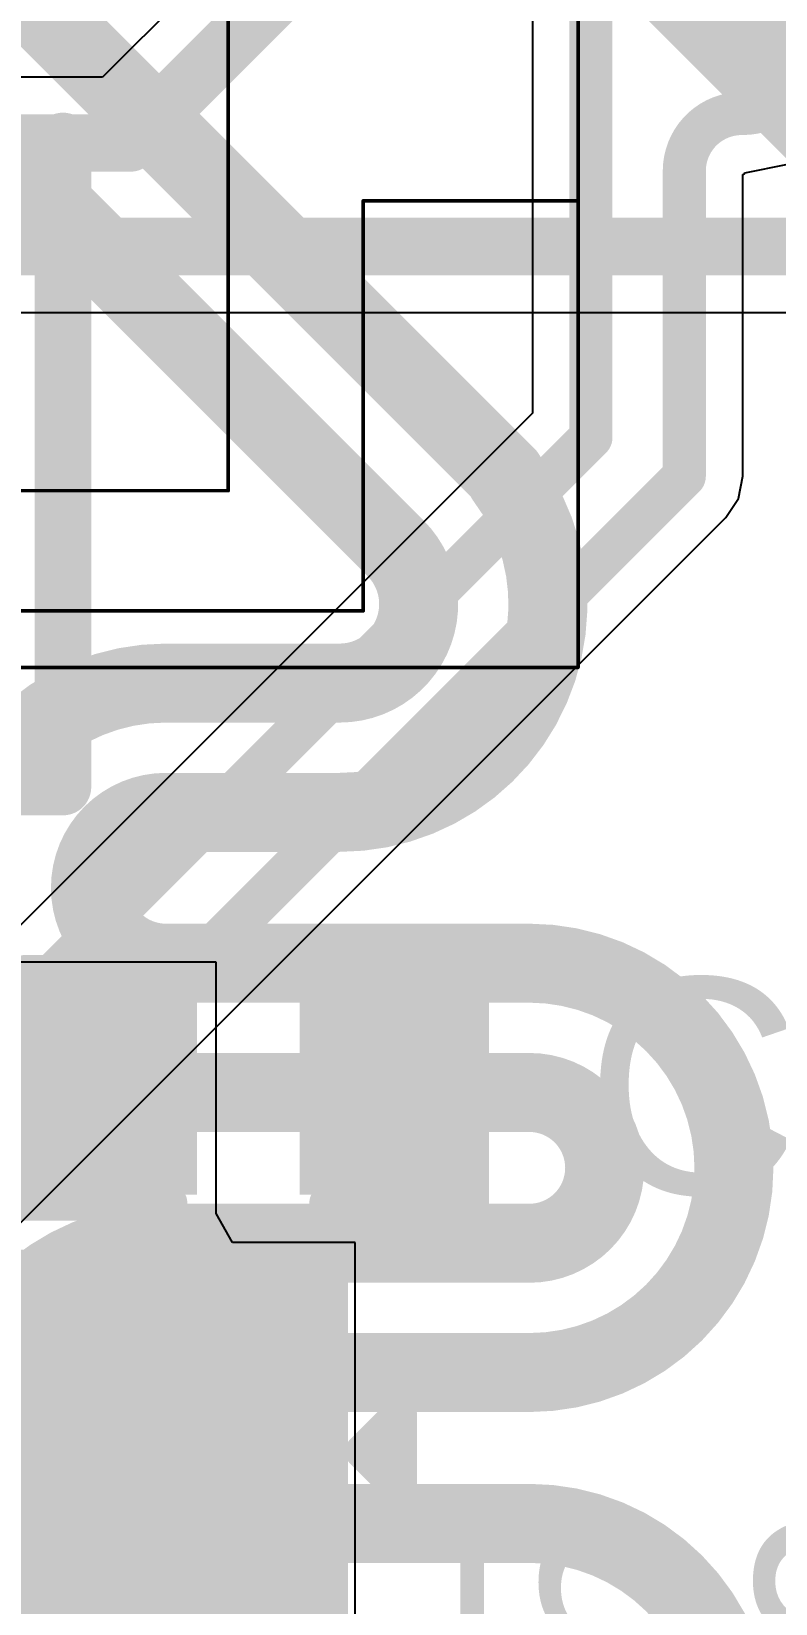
# Model space of a CAD drawing. Header units: inches. Extents: x -11 to 5433, y -4 to 5447.
# Drawn here: x 25.2 to 27.83, y 22.98 to 28.54 of the extents above; entities that cross this region are included whole.
import ezdxf

# ---------------------------------------------------------------- set-up
doc = ezdxf.new("R2010")
doc.units = ezdxf.units.IN
for name, color, linetype in [('Bottom Layer', 5, 'Continuous'), ('Ground', 16, 'Continuous'), ('Mechanical 4', 56, 'Continuous'), ('Top Layer', 1, 'Continuous'), ('Top Overlay', 2, 'Continuous'), ('Top Paste', 8, 'Continuous'), ('Top Solder', 216, 'Continuous')]:
    doc.layers.add(name, color=color, linetype=linetype)
doc.styles.add('Arial', font='', dxfattribs={"height": 0.2})
doc.styles.get('Arial').set_extended_font_data('Arial')

# ---------------------------------------------------------------- blocks, each defined once
blk = doc.blocks.new('SMD3225_4P_51')
at = {"layer": 'Top Layer'}
for points in [[(-1.80000021, 1.45000091), (-0.4000004699999999, 1.45000091), (-0.4000004699999999, 0.25000077), (-1.80000021, 0.25000077)], [(0.4000004699999999, 1.45000091), (1.80000021, 1.45000091), (1.80000021, 0.25000077), (0.4000004699999999, 0.25000077)], [(-1.80000021, -0.24999823), (-0.4000004699999999, -0.24999823), (-0.4000004699999999, -1.44999837), (-1.80000021, -1.44999837)], [(0.4000004699999999, -0.24999823), (1.80000021, -0.24999823), (1.80000021, -1.44999837), (0.4000004699999999, -1.44999837)]]:
    blk.add_hatch(color=1, dxfattribs=at).paths.add_polyline_path(points)
at = {"layer": 'Top Paste'}
for points in [[(-1.80000021, 1.45000091), (-0.4000004699999999, 1.45000091), (-0.4000004699999999, 0.25000077), (-1.80000021, 0.25000077)], [(0.4000004699999999, 1.45000091), (1.80000021, 1.45000091), (1.80000021, 0.25000077), (0.4000004699999999, 0.25000077)], [(-1.80000021, -0.24999823), (-0.4000004699999999, -0.24999823), (-0.4000004699999999, -1.44999837), (-1.80000021, -1.44999837)], [(0.4000004699999999, -0.24999823), (1.80000021, -0.24999823), (1.80000021, -1.44999837), (0.4000004699999999, -1.44999837)]]:
    blk.add_hatch(color=8, dxfattribs=at).paths.add_polyline_path(points)
at = {"layer": 'Top Solder'}
for points in [[(-1.90160021, 1.55160091), (-0.29840047, 1.55160091), (-0.29840047, 0.14840077), (-1.90160021, 0.14840077)], [(0.29840047, 1.55160091), (1.90160021, 1.55160091), (1.90160021, 0.14840077), (0.29840047, 0.14840077)], [(-1.90160021, -0.14839823), (-0.29840047, -0.14839823), (-0.29840047, -1.55159837), (-1.90160021, -1.55159837)], [(0.29840047, -0.14839823), (1.90160021, -0.14839823), (1.90160021, -1.55159837), (0.29840047, -1.55159837)]]:
    blk.add_hatch(color=216, dxfattribs=at).paths.add_polyline_path(points)
at = {"layer": 'Top Overlay'}
for points in [[(0.1778, 1.2954, 0.127, 0.127, 0), (-0.2032, 1.2954, 0.127, 0.127, 0)], [(-1.651, 0.0762, 0.127, 0.127, 0), (-1.651, -0.1016, 0.127, 0.127, 0)], [(1.651, 0.0762, 0.127, 0.127, 0), (1.651, -0.1016, 0.127, 0.127, 0)], [(-2.0828, -0.7111999999999999, 0.127, 0.127, 0), (-2.0828, -0.9652, 0.127, 0.127, 0)], [(-1.9558, -0.8382, 0.127, 0.127, 0), (-2.0828, -0.7111999999999999, 0.127, 0.127, 0)], [(-1.9558, -0.8382, 0.127, 0.127, 0), (-2.0828, -0.9652, 0.127, 0.127, 0)], [(0.1778, -1.29539746, 0.127, 0.127, 0), (-0.2032, -1.29539746, 0.127, 0.127, 0)]]:
    blk.add_lwpolyline(points, format="xyseb", dxfattribs=at)
for points in [[(-0.23495, 1.2954, 0.0635, 0.0635, 1), (-0.17145, 1.2954, 0.0635, 0.0635, 1)], [(0.14605, 1.2954, 0.0635, 0.0635, 1), (0.20955, 1.2954, 0.0635, 0.0635, 1)], [(-1.68275, 0.0762, 0.0635, 0.0635, 1), (-1.61925, 0.0762, 0.0635, 0.0635, 1)], [(1.61925, 0.0762, 0.0635, 0.0635, 1), (1.68275, 0.0762, 0.0635, 0.0635, 1)], [(-1.68275, -0.1016, 0.0635, 0.0635, 1), (-1.61925, -0.1016, 0.0635, 0.0635, 1)], [(1.61925, -0.1016, 0.0635, 0.0635, 1), (1.68275, -0.1016, 0.0635, 0.0635, 1)], [(-2.11455, -0.7111999999999999, 0.0635, 0.0635, 1), (-2.05105, -0.7111999999999999, 0.0635, 0.0635, 1)], [(-2.11455, -0.7111999999999999, 0.0635, 0.0635, 1), (-2.05105, -0.7111999999999999, 0.0635, 0.0635, 1)], [(-1.98755, -0.8382, 0.0635, 0.0635, 1), (-1.92405, -0.8382, 0.0635, 0.0635, 1)], [(-1.98755, -0.8382, 0.0635, 0.0635, 1), (-1.92405, -0.8382, 0.0635, 0.0635, 1)], [(-2.11455, -0.9652, 0.0635, 0.0635, 1), (-2.05105, -0.9652, 0.0635, 0.0635, 1)], [(-2.11455, -0.9652, 0.0635, 0.0635, 1), (-2.05105, -0.9652, 0.0635, 0.0635, 1)], [(-0.23495, -1.29539746, 0.0635, 0.0635, 1), (-0.17145, -1.29539746, 0.0635, 0.0635, 1)], [(0.14605, -1.29539746, 0.0635, 0.0635, 1), (0.20955, -1.29539746, 0.0635, 0.0635, 1)]]:
    blk.add_lwpolyline(points, format="xyseb", close=True, dxfattribs=at)
blk = doc.blocks.new('QTH_030_01_L_D_A_K_TR_157')
at = {"layer": 'Top Overlay'}
for points in [[(-10.00000032, 2.98500038, 0.1999996, 0.1999996, 0), (-10.00000032, 0.7000011399999999, 0.1999996, 0.1999996, 0)], [(-7.799999639999999, 2.98500038, 0.1999996, 0.1999996, 0), (-10.00000032, 2.98500038, 0.1999996, 0.1999996, 0)]]:
    blk.add_lwpolyline(points, format="xyseb", dxfattribs=at)
for points in [[(-10.05000022, 2.98500038, 0.0999998, 0.0999998, 1), (-9.950000419999999, 2.98500038, 0.0999998, 0.0999998, 1)], [(-10.05000022, 2.98500038, 0.0999998, 0.0999998, 1), (-9.950000419999999, 2.98500038, 0.0999998, 0.0999998, 1)], [(-10.05000022, 0.7000011399999999, 0.0999998, 0.0999998, 1), (-9.950000419999999, 0.7000011399999999, 0.0999998, 0.0999998, 1)]]:
    blk.add_lwpolyline(points, format="xyseb", close=True, dxfattribs=at)
blk = doc.blocks.new('C___0402_192')
at = {"layer": 'Top Layer'}
for points in [[(-0.6985, -0.3175), (-0.6985, 0.3175), (-0.2412999999999999, 0.3175), (-0.2413, -0.3175)], [(0.2412999999999999, -0.3175), (0.2413, 0.3175), (0.6985, 0.3175), (0.6985, -0.3175)]]:
    blk.add_hatch(color=1, dxfattribs=at).paths.add_polyline_path(points)
at = {"layer": 'Top Paste'}
for points in [[(-0.6985, -0.3175), (-0.6985, 0.3175), (-0.2412999999999999, 0.3175), (-0.2413, -0.3175)], [(0.2412999999999999, -0.3175), (0.2413, 0.3175), (0.6985, 0.3175), (0.6985, -0.3175)]]:
    blk.add_hatch(color=8, dxfattribs=at).paths.add_polyline_path(points)
at = {"layer": 'Top Solder'}
for points in [[(-0.7584998799999999, -0.37749988), (-0.7584998799999999, 0.37749988), (-0.18130012, 0.37749988), (-0.18130012, -0.37749988)], [(0.18130012, -0.37749988), (0.18130012, 0.37749988), (0.7584998799999999, 0.37749988), (0.7584998799999999, -0.37749988)]]:
    blk.add_hatch(color=216, dxfattribs=at).paths.add_polyline_path(points)
at = {"layer": 'Top Overlay'}
for points in [[(-0.2794, 0.4064, 0.127, 0.127, 0), (-0.7874, 0.4064, 0.127, 0.127, 0)], [(-0.7874, 0.4064, 0.127, 0.127, 0), (-0.7874, -0.4064, 0.127, 0.127, 0)], [(0.7874, 0.4064, 0.127, 0.127, 0), (0.2794, 0.4064, 0.127, 0.127, 0)], [(0.7874, 0.4064, 0.127, 0.127, 0), (0.7874, -0.4064, 0.127, 0.127, 0)], [(-0.2794, -0.4064, 0.127, 0.127, 0), (-0.7874, -0.4064, 0.127, 0.127, 0)], [(0.7874, -0.4064, 0.127, 0.127, 0), (0.2794, -0.4064, 0.127, 0.127, 0)]]:
    blk.add_lwpolyline(points, format="xyseb", dxfattribs=at)
for points in [[(-0.8191499999999999, 0.4064, 0.0635, 0.0635, 1), (-0.7556499999999999, 0.4064, 0.0635, 0.0635, 1)], [(-0.8191499999999999, 0.4064, 0.0635, 0.0635, 1), (-0.7556499999999999, 0.4064, 0.0635, 0.0635, 1)], [(-0.31115, 0.4064, 0.0635, 0.0635, 1), (-0.24765, 0.4064, 0.0635, 0.0635, 1)], [(0.24765, 0.4064, 0.0635, 0.0635, 1), (0.31115, 0.4064, 0.0635, 0.0635, 1)], [(0.7556499999999999, 0.4064, 0.0635, 0.0635, 1), (0.8191499999999999, 0.4064, 0.0635, 0.0635, 1)], [(0.7556499999999999, 0.4064, 0.0635, 0.0635, 1), (0.8191499999999999, 0.4064, 0.0635, 0.0635, 1)], [(-0.8191499999999999, -0.4064, 0.0635, 0.0635, 1), (-0.7556499999999999, -0.4064, 0.0635, 0.0635, 1)], [(-0.8191499999999999, -0.4064, 0.0635, 0.0635, 1), (-0.7556499999999999, -0.4064, 0.0635, 0.0635, 1)], [(-0.31115, -0.4064, 0.0635, 0.0635, 1), (-0.24765, -0.4064, 0.0635, 0.0635, 1)], [(0.24765, -0.4064, 0.0635, 0.0635, 1), (0.31115, -0.4064, 0.0635, 0.0635, 1)], [(0.7556499999999999, -0.4064, 0.0635, 0.0635, 1), (0.8191499999999999, -0.4064, 0.0635, 0.0635, 1)], [(0.7556499999999999, -0.4064, 0.0635, 0.0635, 1), (0.8191499999999999, -0.4064, 0.0635, 0.0635, 1)]]:
    blk.add_lwpolyline(points, format="xyseb", close=True, dxfattribs=at)

msp = doc.modelspace()

# ---------------------------------------------------------------- linework, layer by layer
at = {"layer": 'Bottom Layer'}
for points in [[(27.17786538, 28.98295955999999, 0.2794, 0.2794, 0), (28.59292478, 27.56790016, 0.2794, 0.2794, 0)], [(25.09259396, 28.75714594, 0.2794, 0.2794, 0), (26.2323326, 27.6174073, 0.2794, 0.2794, 0)], [(24.90321664, 28.29994594, 0.2794, 0.2794, 0), (25.58575528, 27.6174073, 0.2794, 0.2794, 0)], [(25.58575528, 27.6174073, 0.2794, 0.2794, 0), (26.48579666, 26.71736592, 0.2794, 0.2794, 0)], [(26.2323326, 27.6174073, 0.2794, 0.2794, 0), (26.87699476, 26.97274514, 0.2794, 0.2794, 0)], [(26.87699476, 26.96275786, 0.2794, 0.2794, -0.6191797035056539), (26.28918287999999, 25.78224714, 0.2794, 0.2794, 0)], [(26.87699476, 26.96275786, 0.2794, 0.2794, 0), (26.87699476, 26.97274514, 0.2794, 0.2794, 0)], [(26.48612686, 26.71703318, 0.2794, 0.2794, -0.6693159565241121), (26.28918287999999, 26.23944714, 0.2794, 0.2794, 0)], [(26.48612686, 26.71703318, 0.2794, 0.2794, -0.0005146242736206356), (26.48579666, 26.71736592, 0.2794, 0.2794, 0)], [(24.9505851, 25.51554968, 0.2794, 0.2794, -0.4142135623730951), (25.67448256, 26.23944714, 0.2794, 0.2794, 0)], [(25.67448256, 26.23944714, 0.2794, 0.2794, 0), (26.28918287999999, 26.23944714, 0.2794, 0.2794, 0)], [(25.4077851, 25.51554968, 0.2794, 0.2794, -0.4142135623730951), (25.67448256, 25.78224714, 0.2794, 0.2794, 0)], [(25.67448256, 25.78224714, 0.2794, 0.2794, 0), (26.28918287999999, 25.78224714, 0.2794, 0.2794, 0)], [(25.67448256, 24.79164968, 0.2794, 0.2794, -0.4142135623730951), (24.9505851, 25.51554714, 0.2794, 0.2794, 0)], [(25.4077851, 25.51554714, 0.2794, 0.2794, 0), (25.4077851, 25.51554968, 0.2794, 0.2794, 0)], [(25.67448256, 25.24884968, 0.2794, 0.2794, -0.4142135623730951), (25.4077851, 25.51554714, 0.2794, 0.2794, 0)], [(25.67448256, 25.24884968, 0.2794, 0.2794, 0), (26.95974288, 25.24884968, 0.2794, 0.2794, 0)], [(26.95974288, 25.24884968, 0.2794, 0.2794, -0.4142135623730951), (27.68364034, 24.52495222, 0.2794, 0.2794, 0)], [(25.67448256, 24.79164968, 0.2794, 0.2794, 0), (26.95974288, 24.79164968, 0.2794, 0.2794, 0)], [(26.95974288, 24.79164968, 0.2794, 0.2794, -0.4142135623730951), (27.22644034, 24.52495222, 0.2794, 0.2794, 0)], [(27.22644034, 24.52494968, 0.2794, 0.2794, -0.4142135623730951), (26.95974288, 24.25825222, 0.2794, 0.2794, 0)], [(27.68364034, 24.52494968, 0.2794, 0.2794, -0.4142135623730951), (26.95974288, 23.80105222, 0.2794, 0.2794, 0)], [(27.22644034, 24.52494968, 0.2794, 0.2794, 0), (27.22644034, 24.52495222, 0.2794, 0.2794, 0)], [(27.68364034, 24.52494968, 0.2794, 0.2794, 0), (27.68364034, 24.52495222, 0.2794, 0.2794, 0)], [(24.9505851, 23.53435476, 0.2794, 0.2794, -0.4142135623730951), (25.67448256, 24.25825222, 0.2794, 0.2794, 0)], [(25.67448256, 24.25825222, 0.2794, 0.2794, 0), (26.95974288, 24.25825222, 0.2794, 0.2794, 0)], [(25.4077851, 23.53435476, 0.2794, 0.2794, -0.4142135623730951), (25.67448256, 23.80105222, 0.2794, 0.2794, 0)], [(25.67448256, 23.80105222, 0.2794, 0.2794, 0), (26.95974288, 23.80105222, 0.2794, 0.2794, 0)], [(25.67448256, 22.81045476, 0.2794, 0.2794, -0.4142135623730951), (24.9505851, 23.53435222, 0.2794, 0.2794, 0)], [(25.4077851, 23.53435222, 0.2794, 0.2794, 0), (25.4077851, 23.53435476, 0.2794, 0.2794, 0)], [(25.67448256, 23.26765476, 0.2794, 0.2794, -0.4142135623730951), (25.4077851, 23.53435222, 0.2794, 0.2794, 0)], [(25.67448256, 23.26765476, 0.2794, 0.2794, 0), (26.95974288, 23.26765476, 0.2794, 0.2794, 0)], [(26.95974288, 23.26765476, 0.2794, 0.2794, -0.4142135623730951), (27.68364034, 22.5437573, 0.2794, 0.2794, 0)]]:
    msp.add_lwpolyline(points, format="xyseb", dxfattribs=at)
for points in [[(25.51590528, 27.6174073, 0.1397, 0.1397, 1), (25.65560528, 27.6174073, 0.1397, 0.1397, 1)], [(25.51590528, 27.6174073, 0.1397, 0.1397, 1), (25.65560528, 27.6174073, 0.1397, 0.1397, 1)], [(26.1624826, 27.6174073, 0.1397, 0.1397, 1), (26.3021826, 27.6174073, 0.1397, 0.1397, 1)], [(26.1624826, 27.6174073, 0.1397, 0.1397, 1), (26.3021826, 27.6174073, 0.1397, 0.1397, 1)], [(26.80714476, 26.97274514, 0.1397, 0.1397, 1), (26.94684476, 26.97274514, 0.1397, 0.1397, 1)], [(26.80714476, 26.97274514, 0.1397, 0.1397, 1), (26.94684476, 26.97274514, 0.1397, 0.1397, 1)], [(26.80714476, 26.96275786, 0.1397, 0.1397, 1), (26.94684476, 26.96275786, 0.1397, 0.1397, 1)], [(26.80714476, 26.96275786, 0.1397, 0.1397, 1), (26.94684476, 26.96275786, 0.1397, 0.1397, 1)], [(26.41594666, 26.71736592, 0.1397, 0.1397, 1), (26.55564666, 26.71736592, 0.1397, 0.1397, 1)], [(26.41594666, 26.71736592, 0.1397, 0.1397, 1), (26.55564666, 26.71736592, 0.1397, 0.1397, 1)], [(26.41627686, 26.71703318, 0.1397, 0.1397, 1), (26.55597686, 26.71703318, 0.1397, 0.1397, 1)], [(26.41627686, 26.71703318, 0.1397, 0.1397, 1), (26.55597686, 26.71703318, 0.1397, 0.1397, 1)], [(25.60463256, 26.23944714, 0.1397, 0.1397, 1), (25.74433256, 26.23944714, 0.1397, 0.1397, 1)], [(25.60463256, 26.23944714, 0.1397, 0.1397, 1), (25.74433256, 26.23944714, 0.1397, 0.1397, 1)], [(26.21933288, 26.23944714, 0.1397, 0.1397, 1), (26.35903288, 26.23944714, 0.1397, 0.1397, 1)], [(26.21933288, 26.23944714, 0.1397, 0.1397, 1), (26.35903288, 26.23944714, 0.1397, 0.1397, 1)], [(25.60463256, 25.78224714, 0.1397, 0.1397, 1), (25.74433256, 25.78224714, 0.1397, 0.1397, 1)], [(25.60463256, 25.78224714, 0.1397, 0.1397, 1), (25.74433256, 25.78224714, 0.1397, 0.1397, 1)], [(26.21933288, 25.78224714, 0.1397, 0.1397, 1), (26.35903288, 25.78224714, 0.1397, 0.1397, 1)], [(26.21933288, 25.78224714, 0.1397, 0.1397, 1), (26.35903288, 25.78224714, 0.1397, 0.1397, 1)], [(25.3379351, 25.51554968, 0.1397, 0.1397, 1), (25.4776351, 25.51554968, 0.1397, 0.1397, 1)], [(25.3379351, 25.51554968, 0.1397, 0.1397, 1), (25.4776351, 25.51554968, 0.1397, 0.1397, 1)], [(25.3379351, 25.51554714, 0.1397, 0.1397, 1), (25.4776351, 25.51554714, 0.1397, 0.1397, 1)], [(25.3379351, 25.51554714, 0.1397, 0.1397, 1), (25.4776351, 25.51554714, 0.1397, 0.1397, 1)], [(25.60463256, 25.24884968, 0.1397, 0.1397, 1), (25.74433256, 25.24884968, 0.1397, 0.1397, 1)], [(25.60463256, 25.24884968, 0.1397, 0.1397, 1), (25.74433256, 25.24884968, 0.1397, 0.1397, 1)], [(26.88989288, 25.24884968, 0.1397, 0.1397, 1), (27.02959288, 25.24884968, 0.1397, 0.1397, 1)], [(26.88989288, 25.24884968, 0.1397, 0.1397, 1), (27.02959288, 25.24884968, 0.1397, 0.1397, 1)], [(25.60463256, 24.79164968, 0.1397, 0.1397, 1), (25.74433256, 24.79164968, 0.1397, 0.1397, 1)], [(25.60463256, 24.79164968, 0.1397, 0.1397, 1), (25.74433256, 24.79164968, 0.1397, 0.1397, 1)], [(26.88989288, 24.79164968, 0.1397, 0.1397, 1), (27.02959288, 24.79164968, 0.1397, 0.1397, 1)], [(26.88989288, 24.79164968, 0.1397, 0.1397, 1), (27.02959288, 24.79164968, 0.1397, 0.1397, 1)], [(27.15659034, 24.52495222, 0.1397, 0.1397, 1), (27.29629034, 24.52495222, 0.1397, 0.1397, 1)], [(27.15659034, 24.52495222, 0.1397, 0.1397, 1), (27.29629034, 24.52495222, 0.1397, 0.1397, 1)], [(27.15659034, 24.52494968, 0.1397, 0.1397, 1), (27.29629034, 24.52494968, 0.1397, 0.1397, 1)], [(27.15659034, 24.52494968, 0.1397, 0.1397, 1), (27.29629034, 24.52494968, 0.1397, 0.1397, 1)], [(27.61379034, 24.52495222, 0.1397, 0.1397, 1), (27.75349034, 24.52495222, 0.1397, 0.1397, 1)], [(27.61379034, 24.52495222, 0.1397, 0.1397, 1), (27.75349034, 24.52495222, 0.1397, 0.1397, 1)], [(27.61379034, 24.52494968, 0.1397, 0.1397, 1), (27.75349034, 24.52494968, 0.1397, 0.1397, 1)], [(27.61379034, 24.52494968, 0.1397, 0.1397, 1), (27.75349034, 24.52494968, 0.1397, 0.1397, 1)], [(25.60463256, 24.25825222, 0.1397, 0.1397, 1), (25.74433256, 24.25825222, 0.1397, 0.1397, 1)], [(25.60463256, 24.25825222, 0.1397, 0.1397, 1), (25.74433256, 24.25825222, 0.1397, 0.1397, 1)], [(26.88989288, 24.25825222, 0.1397, 0.1397, 1), (27.02959288, 24.25825222, 0.1397, 0.1397, 1)], [(26.88989288, 24.25825222, 0.1397, 0.1397, 1), (27.02959288, 24.25825222, 0.1397, 0.1397, 1)], [(25.60463256, 23.80105222, 0.1397, 0.1397, 1), (25.74433256, 23.80105222, 0.1397, 0.1397, 1)], [(25.60463256, 23.80105222, 0.1397, 0.1397, 1), (25.74433256, 23.80105222, 0.1397, 0.1397, 1)], [(26.88989288, 23.80105222, 0.1397, 0.1397, 1), (27.02959288, 23.80105222, 0.1397, 0.1397, 1)], [(26.88989288, 23.80105222, 0.1397, 0.1397, 1), (27.02959288, 23.80105222, 0.1397, 0.1397, 1)], [(25.3379351, 23.53435476, 0.1397, 0.1397, 1), (25.4776351, 23.53435476, 0.1397, 0.1397, 1)], [(25.3379351, 23.53435476, 0.1397, 0.1397, 1), (25.4776351, 23.53435476, 0.1397, 0.1397, 1)], [(25.3379351, 23.53435222, 0.1397, 0.1397, 1), (25.4776351, 23.53435222, 0.1397, 0.1397, 1)], [(25.3379351, 23.53435222, 0.1397, 0.1397, 1), (25.4776351, 23.53435222, 0.1397, 0.1397, 1)], [(25.60463256, 23.26765476, 0.1397, 0.1397, 1), (25.74433256, 23.26765476, 0.1397, 0.1397, 1)], [(25.60463256, 23.26765476, 0.1397, 0.1397, 1), (25.74433256, 23.26765476, 0.1397, 0.1397, 1)], [(26.88989288, 23.26765476, 0.1397, 0.1397, 1), (27.02959288, 23.26765476, 0.1397, 0.1397, 1)], [(26.88989288, 23.26765476, 0.1397, 0.1397, 1), (27.02959288, 23.26765476, 0.1397, 0.1397, 1)]]:
    msp.add_lwpolyline(points, format="xyseb", close=True, dxfattribs=at)
at = {"layer": 'Ground'}
for p, q in [((26.9706852, 30.20604068), (26.9706852, 27.1939385)), ((27.71524556, 28.03858502), (27.72098596, 28.04096246)), ((27.71524556, 26.97136338), (27.71524556, 28.03858502)), ((27.72098596, 28.04096246), (27.72227628, 28.0440765)), ((27.72227628, 28.0440765), (27.87402604, 28.07426186)), ((26.9706852, 27.1939385), (17.9814474, 18.20470324)), ((27.6994747, 26.89206712), (27.7152481, 26.97135068)), ((27.7152481, 26.97135068), (27.71524556, 26.97136338)), ((27.65456496, 26.8248511), (27.6994747, 26.89206712)), ((24.49351464, 23.66380078), (27.65456496, 26.8248511))]:
    msp.add_line(p, q, dxfattribs=at)
for points in [[(27.17786538, 27.10812206, 0.1524, 0.1524, 0), (27.17786538, 30.20605338, 0.1524, 0.1524, 0)], [(27.71545638, 28.66028304, 0.1524, 0.1524, -0.9999999999999999), (27.71545638, 28.25388304, 0.1524, 0.1524, 0)], [(27.50806538, 28.05068304, 0.1524, 0.1524, -0.4142135623730951), (27.71126538, 28.25388304, 0.1524, 0.1524, 0)], [(27.71126538, 28.25388304, 0.1524, 0.1524, 0), (27.71545638, 28.25388304, 0.1524, 0.1524, 0)], [(27.50806538, 27.56807034, 0.1524, 0.1524, 0), (27.50806538, 28.05068304, 0.1524, 0.1524, 0)], [(27.50806538, 26.97135068, 0.1524, 0.1524, 0), (27.50806538, 27.56807034, 0.1524, 0.1524, 0)], [(18.12794698, 18.05820366, 0.1524, 0.1524, 0), (27.17786538, 27.10812206, 0.1524, 0.1524, 0)], [(24.34700998, 23.81029528, 0.1524, 0.1524, 0), (27.50806538, 26.97135068, 0.1524, 0.1524, 0)]]:
    msp.add_lwpolyline(points, format="xyseb", dxfattribs=at)
for points in [[(27.67316538, 28.25388304, 0.0762, 0.0762, 1), (27.74936538, 28.25388304, 0.0762, 0.0762, 1)], [(27.67316538, 28.25388304, 0.0762, 0.0762, 1), (27.74936538, 28.25388304, 0.0762, 0.0762, 1)], [(27.67735638, 28.25388304, 0.0762, 0.0762, 1), (27.75355638, 28.25388304, 0.0762, 0.0762, 1)], [(27.67735638, 28.25388304, 0.0762, 0.0762, 1), (27.75355638, 28.25388304, 0.0762, 0.0762, 1)], [(27.46996538, 28.05068304, 0.0762, 0.0762, 1), (27.54616538, 28.05068304, 0.0762, 0.0762, 1)], [(27.46996538, 28.05068304, 0.0762, 0.0762, 1), (27.54616538, 28.05068304, 0.0762, 0.0762, 1)], [(27.46996538, 27.56807034, 0.0762, 0.0762, 1), (27.54616538, 27.56807034, 0.0762, 0.0762, 1)], [(27.46996538, 27.56807034, 0.0762, 0.0762, 1), (27.54616538, 27.56807034, 0.0762, 0.0762, 1)], [(27.13976538, 27.10812206, 0.0762, 0.0762, 1), (27.21596538, 27.10812206, 0.0762, 0.0762, 1)], [(27.13976538, 27.10812206, 0.0762, 0.0762, 1), (27.21596538, 27.10812206, 0.0762, 0.0762, 1)], [(27.46996538, 26.97135068, 0.0762, 0.0762, 1), (27.54616538, 26.97135068, 0.0762, 0.0762, 1)], [(27.46996538, 26.97135068, 0.0762, 0.0762, 1), (27.54616538, 26.97135068, 0.0762, 0.0762, 1)]]:
    msp.add_lwpolyline(points, format="xyseb", close=True, dxfattribs=at)
at = {"layer": 'Mechanical 4'}
for points in [[(27.13240446, 26.29494614, 0.0127, 0.0127, 0), (27.13240446, 30.30499654, 0.0127, 0.0127, 0)], [(25.8949063, 26.91994615999999, 0.0127, 0.0127, 0), (25.8949063, 28.6199453, 0.0127, 0.0127, 0)], [(26.37240598, 27.94494538, 0.0127, 0.0127, 0), (27.13240446, 27.94494538, 0.0127, 0.0127, 0)], [(26.37240598, 26.49494574, 0.0127, 0.0127, 0), (26.37240598, 27.94494538, 0.0127, 0.0127, 0)], [(24.6136541, 26.91994615999999, 0.0127, 0.0127, 0), (25.8949063, 26.91994615999999, 0.0127, 0.0127, 0)], [(25.13240592, 26.49494574, 0.0127, 0.0127, 0), (26.37240598, 26.49494574, 0.0127, 0.0127, 0)], [(3.36240628, 26.29494614, 0.0127, 0.0127, 0), (27.13240446, 26.29494614, 0.0127, 0.0127, 0)]]:
    msp.add_lwpolyline(points, format="xyseb", dxfattribs=at)
for points in [[(26.36923098, 27.94494538, 0.00635, 0.00635, 1), (26.37558098, 27.94494538, 0.00635, 0.00635, 1)], [(26.36923098, 27.94494538, 0.00635, 0.00635, 1), (26.37558098, 27.94494538, 0.00635, 0.00635, 1)], [(27.12922946, 27.94494538, 0.00635, 0.00635, 1), (27.13557946, 27.94494538, 0.00635, 0.00635, 1)], [(25.8917313, 26.91994615999999, 0.00635, 0.00635, 1), (25.8980813, 26.91994615999999, 0.00635, 0.00635, 1)], [(25.8917313, 26.91994615999999, 0.00635, 0.00635, 1), (25.8980813, 26.91994615999999, 0.00635, 0.00635, 1)], [(26.36923098, 26.49494574, 0.00635, 0.00635, 1), (26.37558098, 26.49494574, 0.00635, 0.00635, 1)], [(26.36923098, 26.49494574, 0.00635, 0.00635, 1), (26.37558098, 26.49494574, 0.00635, 0.00635, 1)], [(27.12922946, 26.29494614, 0.00635, 0.00635, 1), (27.13557946, 26.29494614, 0.00635, 0.00635, 1)], [(27.12922946, 26.29494614, 0.00635, 0.00635, 1), (27.13557946, 26.29494614, 0.00635, 0.00635, 1)]]:
    msp.add_lwpolyline(points, format="xyseb", close=True, dxfattribs=at)
at = {"layer": 'Top Layer'}
for p, q in [((26.91736806, 29.84908178), (25.45081016, 28.38252134)), ((25.45081016, 28.38252134), (20.39982712, 28.38252134)), ((24.80010026, 27.55034622), (32.596709, 27.55034622)), ((25.85190664, 25.25268762), (25.14070664, 25.25268762)), ((25.85190664, 24.36369016), (25.85190664, 25.25268762)), ((25.90959258, 24.2605814), (25.85190664, 24.36369016)), ((26.34380558, 24.2605814), (25.90959258, 24.2605814)), ((26.34380558, 22.8065838), (26.34380558, 24.2605814))]:
    msp.add_line(p, q, dxfattribs=at)
for points in [[(25.54735302, 28.14944332, 0.2032, 0.2032, 0), (27.0821785, 29.6842688, 0.2032, 0.2032, 0)], [(20.39982712, 28.14944332, 0.2032, 0.2032, 0), (25.54735302, 28.14944332, 0.2032, 0.2032, 0)], [(20.50077942, 27.78342424, 0.2032, 0.2032, 0), (32.596709, 27.78342424, 0.2032, 0.2032, 0)], [(26.43610664, 24.80818762, 0.3048, 0.3048, 0), (26.48013246, 24.7641618, 0.3048, 0.3048, 0)], [(25.51680698, 23.5335826, 0.1778, 0.1778, 0), (25.51680698, 24.80802506, 0.1778, 0.1778, 0)], [(24.42963364, 22.44640926, 0.1778, 0.1778, 0), (25.51680698, 23.5335826, 0.1778, 0.1778, 0)]]:
    msp.add_lwpolyline(points, format="xyseb", dxfattribs=at)
for points in [[(25.49655302, 28.14944332, 0.1016, 0.1016, 1), (25.59815301999999, 28.14944332, 0.1016, 0.1016, 1)], [(25.49655302, 28.14944332, 0.1016, 0.1016, 1), (25.59815301999999, 28.14944332, 0.1016, 0.1016, 1)], [(26.35990664, 24.80818762, 0.1524, 0.1524, 1), (26.51230664, 24.80818762, 0.1524, 0.1524, 1)], [(26.40393246, 24.7641618, 0.1524, 0.1524, 1), (26.55633246, 24.7641618, 0.1524, 0.1524, 1)], [(25.47235698, 24.80802506, 0.08889999999999999, 0.08889999999999999, 1), (25.56125698, 24.80802506, 0.08889999999999999, 0.08889999999999999, 1)], [(25.47235698, 23.5335826, 0.08889999999999999, 0.08889999999999999, 1), (25.56125698, 23.5335826, 0.08889999999999999, 0.08889999999999999, 1)], [(25.47235698, 23.5335826, 0.08889999999999999, 0.08889999999999999, 1), (25.56125698, 23.5335826, 0.08889999999999999, 0.08889999999999999, 1)]]:
    msp.add_lwpolyline(points, format="xyseb", close=True, dxfattribs=at)

# ---------------------------------------------------------------- block references
at = {"rotation": 180}
for name, p in [('QTH_030_01_L_D_A_K_TR_157', (15.3105993, 28.85674696)), ('C___0402_192', (25.96620664, 24.80818762)), ('SMD3225_4P_51', (24.41680664, 22.6835843))]:
    msp.add_blockref(name, p, dxfattribs=at)

# ---------------------------------------------------------------- texts
at = {"layer": 'Top Overlay', "style": 'Arial'}
msp.add_text('C43', height=0.7619999999999999, dxfattribs=at).set_placement((27.15633126, 24.43377638))
for s, p in [('C55', (27.47851248, 21.3871302)), ('C46', (28.52407554, 21.3871302))]:
    msp.add_text(s, height=0.7619999999999999, rotation=90, dxfattribs=at).set_placement(p)

doc.saveas('drawing.dxf')
